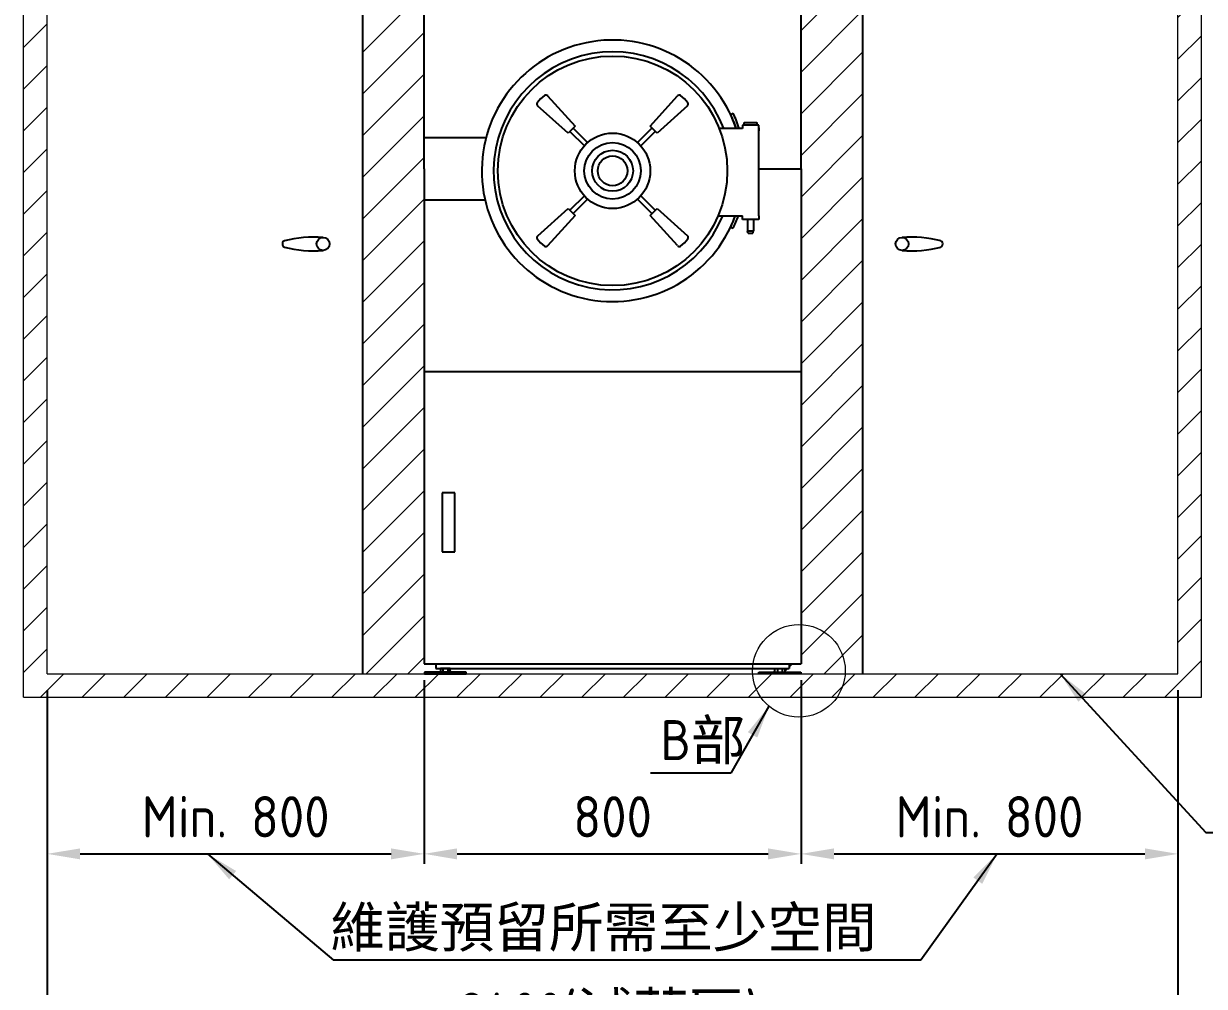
# Model space of a CAD drawing. Header units: millimetres. Extents: x -406921 to 13185, y -22195 to 9270.
# Drawn here: x 8361 to 10867, y 2062 to 4105 of the extents above; entities that cross this region are included whole.
import ezdxf

# ---------------------------------------------------------------- set-up
doc = ezdxf.new("R2010")
doc.units = ezdxf.units.MM
doc.header["$MEASUREMENT"] = 0
doc.linetypes.add('HIDDEN', pattern=[9.525, 6.35, -3.175])
doc.layers.get('0').update_dxf_attribs({"lineweight": 25})
for name, color, linetype, lineweight in [('D', 3, 'Continuous', 13), ('H', 2, 'HIDDEN', 15), ('S', 4, 'Continuous', 15)]:
    doc.layers.add(name, color=color, linetype=linetype, lineweight=lineweight)
doc.styles.get("Standard").update_dxf_attribs({"font": 'KAIU.TTF'})
doc.styles.add('STU25', font='isocp2.shx')
doc.dimstyles.new('STU25', dxfattribs={"dimscale": 35, "dimtxt": 2.5, "dimasz": 2, "dimexe": 0.6, "dimexo": 1, "dimgap": 1, "dimtad": 1, "dimdsep": 46, "dimtxsty": 'STU25', "dimcen": 2, "dimazin": 2, "dimtfac": 1, "dimtmove": 0, "dimatfit": 3, "dimfxl": 0, "dimtolj": 1, "dimtzin": 0, "dimarcsym": 0})
doc.dimstyles.new('STU25$7', dxfattribs={"dimscale": 35, "dimtxt": 2.5, "dimasz": 2, "dimexe": 1.25, "dimexo": 0.625, "dimgap": 1, "dimtad": 0, "dimdec": 4, "dimdsep": 46, "dimtxsty": 'STU25', "dimcen": 2.5, "dimazin": 2, "dimtfac": 1, "dimtdec": 4, "dimtmove": 0, "dimatfit": 3, "dimfxl": 0, "dimtolj": 1, "dimtzin": 0, "dimarcsym": 0})

# ---------------------------------------------------------------- blocks, each defined once
blk = doc.blocks.new('*D13')
at = {"layer": 'D', "color": 0, "lineweight": -2}
for p, q in [((10011, 2711.3), (10011, 2322.1)), ((10811, 2690.3), (10811, 2322.1)), ((10081, 2343.1), (10741, 2343.1))]:
    blk.add_line(p, q, dxfattribs=at)
at = {"layer": 'D', "color": 0}
for points in [[(10081, 2354.7), (10081, 2331.4), (10011, 2343.1)], [(10741, 2331.4), (10741, 2354.7), (10811, 2343.1)]]:
    blk.add_solid(points, dxfattribs=at)
at = {"layer": 'Defpoints', "color": 0}
for p in [(10011, 2746.3), (10811, 2725.3), (10811, 2343.1)]:
    blk.add_point(p, dxfattribs=at)
at = {"layer": 'D', "color": 0, "insert": (10411, 2421.8), "char_height": 87.5, "attachment_point": 5, "style": 'STU25'}
blk.add_mtext('\\A1;Min. 800', dxfattribs=at)
blk = doc.blocks.new('*D11')
at = {"layer": 'D', "color": 0, "lineweight": -2}
for p, q in [((8411, 2690.3), (8411, 1889)), ((10811, 2690.3), (10811, 1889)), ((8481, 1910), (10741, 1910))]:
    blk.add_line(p, q, dxfattribs=at)
at = {"layer": 'D', "color": 0}
for points in [[(8481, 1921.6), (8481, 1898.3), (8411, 1910)], [(10741, 1898.3), (10741, 1921.6), (10811, 1910)]]:
    blk.add_solid(points, dxfattribs=at)
at = {"layer": 'Defpoints', "color": 0}
for p in [(8411, 2725.3), (10811, 2725.3), (10811, 1910)]:
    blk.add_point(p, dxfattribs=at)
at = {"layer": 'D', "color": 0, "insert": (9603.4, 2000.1), "char_height": 87.5, "attachment_point": 5, "style": 'STU25'}
blk.add_mtext('\\A1;2400({\\f標楷體|b0|i0|c136|p65;滅菌區})', dxfattribs=at)
blk = doc.blocks.new('*D12')
at = {"layer": 'D', "color": 0, "lineweight": -2}
for p, q in [((9211, 2711.3), (9211, 2322.1)), ((8411, 2690.3), (8411, 2322.1)), ((8481, 2343.1), (9141, 2343.1))]:
    blk.add_line(p, q, dxfattribs=at)
at = {"layer": 'D', "color": 0}
for points in [[(8481, 2354.7), (8481, 2331.4), (8411, 2343.1)], [(9141, 2331.4), (9141, 2354.7), (9211, 2343.1)]]:
    blk.add_solid(points, dxfattribs=at)
at = {"layer": 'Defpoints', "color": 0}
for p in [(9211, 2746.3), (8411, 2725.3), (9211, 2343.1)]:
    blk.add_point(p, dxfattribs=at)
at = {"layer": 'D', "color": 0, "insert": (8811, 2421.8), "char_height": 87.5, "attachment_point": 5, "style": 'STU25'}
blk.add_mtext('\\A1;Min. 800', dxfattribs=at)
blk = doc.blocks.new('*D25')
at = {"layer": 'D', "color": 0, "lineweight": -2}
for p, q in [((9211, 2711.3), (9211, 2322.1)), ((10011, 2711.3), (10011, 2322.1)), ((9281, 2343.1), (9941, 2343.1))]:
    blk.add_line(p, q, dxfattribs=at)
at = {"layer": 'D', "color": 0}
for points in [[(9281, 2354.7), (9281, 2331.4), (9211, 2343.1)], [(9941, 2331.4), (9941, 2354.7), (10011, 2343.1)]]:
    blk.add_solid(points, dxfattribs=at)
at = {"layer": 'Defpoints', "color": 0}
for p in [(9211, 2746.3), (10011, 2746.3), (10011, 2343.1)]:
    blk.add_point(p, dxfattribs=at)
at = {"layer": 'D', "color": 0, "insert": (9611, 2421.8), "char_height": 87.5, "attachment_point": 5, "style": 'STU25'}
blk.add_mtext('\\A1;800', dxfattribs=at)

msp = doc.modelspace()

# ---------------------------------------------------------------- hatches: boundary and pattern name
at = {"layer": 'D'}
h = msp.add_hatch(dxfattribs=at)
h.set_pattern_fill('ANSI31', color=256, scale=500, style=0)
h.set_pattern_definition([(45, (223609.99, 23058.05), (-44.194174, 44.194174), [])])
h.paths.add_polyline_path([(10010.99, 4426.28), (10010.99, 3796.28), (10010.99, 3366.28), (10010.99, 2746.28), (9985.99, 2746.28), (9985.99, 2736.28), (9976.382, 2736.28), (9976.382, 2728.28), (10010.49, 2728.28), (10010.49, 2725.28), (10141.775, 2725.28), (10141.775, 4512.215), (10810.99, 4512.215), (10810.99, 5425.28), (8410.99, 5425.28), (8410.99, 4512.215), (9080.206, 4512.215), (9080.206, 2725.28), (9211.49, 2725.28), (9211.49, 2728.28), (9245.598, 2728.28), (9245.598, 2736.28), (9235.99, 2736.28), (9235.99, 2746.28), (9210.99, 2746.28), (9210.99, 3366.28), (9210.99, 3796.28), (9210.99, 4426.28)])
at = {"layer": 'H', "ltscale": 5}
h = msp.add_hatch(dxfattribs=at)
h.set_pattern_fill('ANSI31', color=256, scale=500, style=0)
h.set_pattern_definition([(45, (226610.56, 23341.21), (-44.194174, 44.194174), [])])
h.paths.add_polyline_path([(10860.99, 2675.28), (10860.99, 5425.28), (10810.99, 5425.28), (10810.99, 2725.28), (8410.99, 2725.28), (8410.99, 5425.28), (8360.99, 5425.28), (8360.99, 2675.28)])
h.paths.add_polyline_path([(10860.99, 5425.28), (10810.99, 5425.28)], flags=16)
h.paths.add_polyline_path([(8360.99, 5425.28), (8410.99, 5425.28)], flags=16)

# ---------------------------------------------------------------- linework, layer by layer
for p, q in [((9080.206, 4512.215), (9080.206, 2725.28)), ((10141.775, 4512.215), (10141.775, 2725.28)), ((9210.99, 3796.28), (9210.99, 4426.28)), ((10010.99, 3796.28), (10010.99, 4426.28)), ((9861.484, 3911.692), (9866.9, 3914.274)), ((9889.948, 3894.28), (9890.448, 3894.78)), ((9889.948, 3889.78), (9889.948, 3894.28)), ((9889.948, 3889.78), (9890.448, 3889.28)), ((9890.448, 3894.78), (9917.448, 3894.78)), ((9917.448, 3889.28), (9890.448, 3889.28)), ((9917.448, 3894.78), (9917.948, 3894.28)), ((9917.948, 3889.78), (9917.448, 3889.28)), ((9917.948, 3889.78), (9917.948, 3894.28)), ((9341.437, 3862.216), (9210.99, 3862.216)), ((9921.448, 3883.28), (9921.448, 3877.28)), ((9210.99, 3796.28), (9210.99, 3366.28)), ((9921.448, 3796.28), (10010.99, 3796.28)), ((9921.448, 3796.28), (10010.99, 3796.28)), ((10010.99, 3796.28), (10010.99, 3366.28)), ((9341.437, 3730.344), (9210.99, 3730.344)), ((9897.598, 3689.28), (9897.598, 3664.78)), ((9910.298, 3689.28), (9910.298, 3664.78)), ((9861.484, 3672.868), (9866.9, 3670.287)), ((9898.948, 3659.78), (9897.598, 3664.78)), ((9897.598, 3664.78), (9910.298, 3664.78)), ((9898.948, 3659.78), (9908.948, 3659.78)), ((9908.948, 3659.78), (9910.298, 3664.78)), ((9210.99, 3366.28), (10010.99, 3366.28)), ((9210.99, 3366.28), (10010.99, 3366.28)), ((9210.99, 3366.28), (9210.99, 2746.28)), ((10010.99, 3366.28), (10010.99, 2746.28)), ((9249.109, 3109.258), (9249.109, 2984.258)), ((9276.109, 3109.258), (9249.109, 3109.258)), ((9276.109, 2984.258), (9276.109, 3109.258)), ((9249.109, 2984.258), (9276.109, 2984.258)), ((9210.99, 2746.28), (10010.99, 2746.28))]:
    msp.add_line(p, q)
at = {"linetype": 'Continuous'}
for p, q in [((9473.036, 3951.447), (9531.373, 3886.747)), ((9690.608, 3886.747), (9748.944, 3951.447)), ((9516.523, 3871.898), (9451.823, 3930.234)), ((9770.157, 3930.234), (9705.457, 3871.898)), ((9531.373, 3886.747), (9516.523, 3871.898)), ((9705.457, 3871.898), (9690.608, 3886.747)), ((9886.448, 3889.28), (9886.448, 3881.78)), ((9921.448, 3889.28), (9886.448, 3889.28)), ((9921.448, 3881.78), (9921.448, 3889.28)), ((9520.589, 3875.964), (9551.163, 3845.39)), ((9557.88, 3852.108), (9527.307, 3882.681)), ((9694.674, 3882.681), (9664.1, 3852.108)), ((9670.818, 3845.39), (9701.391, 3875.964)), ((9886.448, 3881.78), (9837.445, 3881.78)), ((9921.448, 3696.78), (9921.448, 3881.78)), ((9551.163, 3739.17), (9520.589, 3708.597)), ((9701.391, 3708.597), (9670.818, 3739.17)), ((9452.207, 3654.673), (9516.523, 3712.663)), ((9516.523, 3712.663), (9531.373, 3697.814)), ((9527.307, 3701.879), (9557.88, 3732.453)), ((9664.1, 3732.453), (9694.674, 3701.879)), ((9690.608, 3697.814), (9705.457, 3712.663)), ((9705.457, 3712.663), (9770.157, 3654.326)), ((9531.373, 3697.814), (9473.036, 3633.113)), ((9748.598, 3633.497), (9690.608, 3697.814)), ((9834.981, 3696.78), (9886.448, 3696.78)), ((9886.448, 3689.28), (9886.448, 3696.78)), ((9921.448, 3689.28), (9886.448, 3689.28)), ((9921.448, 3696.78), (9921.448, 3689.28)), ((9235.99, 2746.28), (9235.99, 2736.28)), ((9235.99, 2736.28), (9275.99, 2736.28)), ((9266.382, 2736.28), (9245.598, 2736.28)), ((9245.598, 2736.28), (9245.598, 2728.28)), ((9250.794, 2736.28), (9250.794, 2728.28)), ((9261.186, 2736.28), (9261.186, 2728.28)), ((9266.382, 2728.28), (9266.382, 2736.28)), ((9275.99, 2736.28), (9945.99, 2736.28)), ((9945.99, 2736.28), (9985.99, 2736.28)), ((9955.598, 2736.28), (9976.382, 2736.28)), ((9955.598, 2728.28), (9955.598, 2736.28)), ((9960.794, 2736.28), (9960.794, 2728.28)), ((9971.186, 2736.28), (9971.186, 2728.28)), ((9976.382, 2736.28), (9976.382, 2728.28)), ((9985.99, 2746.28), (9985.99, 2736.28)), ((9300.49, 2728.28), (9211.49, 2728.28)), ((9211.49, 2728.28), (9211.49, 2725.28)), ((9211.49, 2725.28), (9300.49, 2725.28)), ((9269.279, 2728.28), (9266.382, 2731.177)), ((9300.49, 2725.28), (9300.49, 2728.28)), ((9921.49, 2728.28), (10010.49, 2728.28)), ((9921.49, 2725.28), (9921.49, 2728.28)), ((10010.49, 2725.28), (9921.49, 2725.28)), ((9952.702, 2728.28), (9955.598, 2731.177)), ((10010.49, 2728.28), (10010.49, 2725.28))]:
    msp.add_line(p, q, dxfattribs=at)
for centre, radius in [((9610.99, 3792.28), 243.5), ((9610.99, 3792.28), 80), ((9610.99, 3792.28), 60), ((9610.99, 3792.28), 43.5), ((9610.99, 3792.28), 31.5), ((8996.583, 3637.114), 13.838), ((10225.398, 3637.114), 13.838)]:
    msp.add_circle(centre, radius)
for centre, radius, start, end in [((9610.99, 3792.28), 277.5, 18.815545, 339.87044), ((9610.99, 3792.28), 252.5, 20.760074, 337.776666), ((9610.99, 3792.28), 277.5, 18.815545, 25.487446), ((9610.99, 3792.28), 283.5, 18.402875, 25.487446), ((9610.99, 3792.28), 277.5, 334.512554, 339.87044), ((9610.99, 3792.28), 283.5, 334.512554, 340.314276), ((8917.566, 3637.114), 7.438, 92.871294, 267.128706), ((8976.953, 3399.231), 252.485, 85.540935, 104.343446), ((10245.028, 3399.231), 252.485, 75.656554, 94.459065), ((10304.414, 3637.114), 7.438, 272.871294, 87.128706), ((8976.953, 3874.996), 252.485, 255.656554, 274.459065), ((10245.028, 3874.996), 252.485, 265.540935, 284.343446)]:
    msp.add_arc(centre, radius, start, end)
for centre, radius, start, end in [((9455.363, 3933.775), 5.007, 146.352885, 225), ((9497.624, 3905.646), 55.773, 123.647115, 146.352885), ((9469.496, 3947.907), 5.007, 39.078128, 123.647115), ((9752.484, 3947.907), 5.007, 56.352885, 135), ((9724.356, 3905.646), 55.773, 33.647115, 56.352885), ((9766.617, 3933.775), 5.007, 309.078128, 33.647115), ((9455.363, 3650.786), 5.007, 129.078078, 213.647115), ((9497.624, 3678.914), 55.773, 213.647115, 236.352885), ((9724.356, 3678.914), 55.773, 303.647115, 326.352885), ((9766.617, 3650.786), 5.007, 326.352885, 45), ((9469.496, 3636.654), 5.007, 236.352885, 315), ((9752.484, 3636.654), 5.007, 219.078078, 303.647115)]:
    msp.add_arc(centre, radius, start, end, dxfattribs=at)
at = {"layer": 'D'}
msp.add_circle((10006.484, 2731.397), 98.378, dxfattribs=at)
at = {"layer": 'S', "linetype": 'Continuous'}
for p, q in [((8360.99, 2675.28), (8360.99, 5425.28)), ((8410.99, 2725.28), (8410.99, 5425.28)), ((10810.99, 2725.28), (10810.99, 5425.28)), ((10860.99, 2675.28), (10860.99, 5425.28)), ((8410.99, 2725.28), (10810.99, 2725.28)), ((8360.99, 2675.28), (10860.99, 2675.28))]:
    msp.add_line(p, q, dxfattribs=at)

# ---------------------------------------------------------------- texts
at = {"layer": 'D', "color": 11, "char_height": 85, "attachment_point": 1}
for s, insert in [('{\\Fisocp2.shx;\\C3;B\\f標楷體|b0|i0|c136|p65;部}', (9712.428, 2626.912)), ('{\\C3;維護預留所需至少空間}', (9012.018, 2230.167))]:
    msp.add_mtext(s, dxfattribs=dict(at, insert=insert))

# ---------------------------------------------------------------- dimensions: what is measured, and where the dimension line sits
at = {"layer": 'D'}
dim = msp.add_linear_dim(base=(9210.99, 2343.068), p1=(8410.99, 2725.28), p2=(9210.99, 2746.28), text='Min. <>', dimstyle='STU25', dxfattribs=at)
dim.commit()
dim.dimension.update_dxf_attribs({"geometry": '*D12', "text_midpoint": (8810.99, 2421.818)})
dim = msp.add_linear_dim(base=(10010.99, 2343.068), p1=(9210.99, 2746.28), p2=(10010.99, 2746.28), dimstyle='STU25', dxfattribs=at)
dim.commit()
dim.dimension.update_dxf_attribs({"geometry": '*D25', "text_midpoint": (9610.99, 2421.818)})
for base, p1, text, picture, middle in [((10810.99, 2343.068), (10010.99, 2746.28), 'Min. <>', '*D13', (10410.99, 2343.068)), ((10810.99, 1909.96), (8410.99, 2725.28), '<>({\\f標楷體|b0|i0|c136|p65;滅菌區})', '*D11', (9603.416, 1909.96))]:
    dim = msp.add_linear_dim(base=base, p1=p1, p2=(10810.99, 2725.28), text=text, dimstyle='STU25', dxfattribs=at)
    dim.commit()
    dim.dimension.update_dxf_attribs({"geometry": picture, "text_midpoint": middle, "dimtype": 160})

# ---------------------------------------------------------------- leaders
for points in [[(10560.803, 2725.28), (10869.899, 2388.372), (12262.03, 2388.372)], [(9942.874, 2656.35), (9861.829, 2514.461), (9691.636, 2514.461)], [(8751.078, 2343.068), (9018.84, 2117.416)], [(10427.125, 2343.068), (10264.944, 2117.416), (9018.84, 2117.416)]]:
    msp.add_leader(points, dimstyle='STU25$7', override={"dimgap": 1, "dimtad": 0}, dxfattribs=at)

doc.saveas('drawing.dxf')
